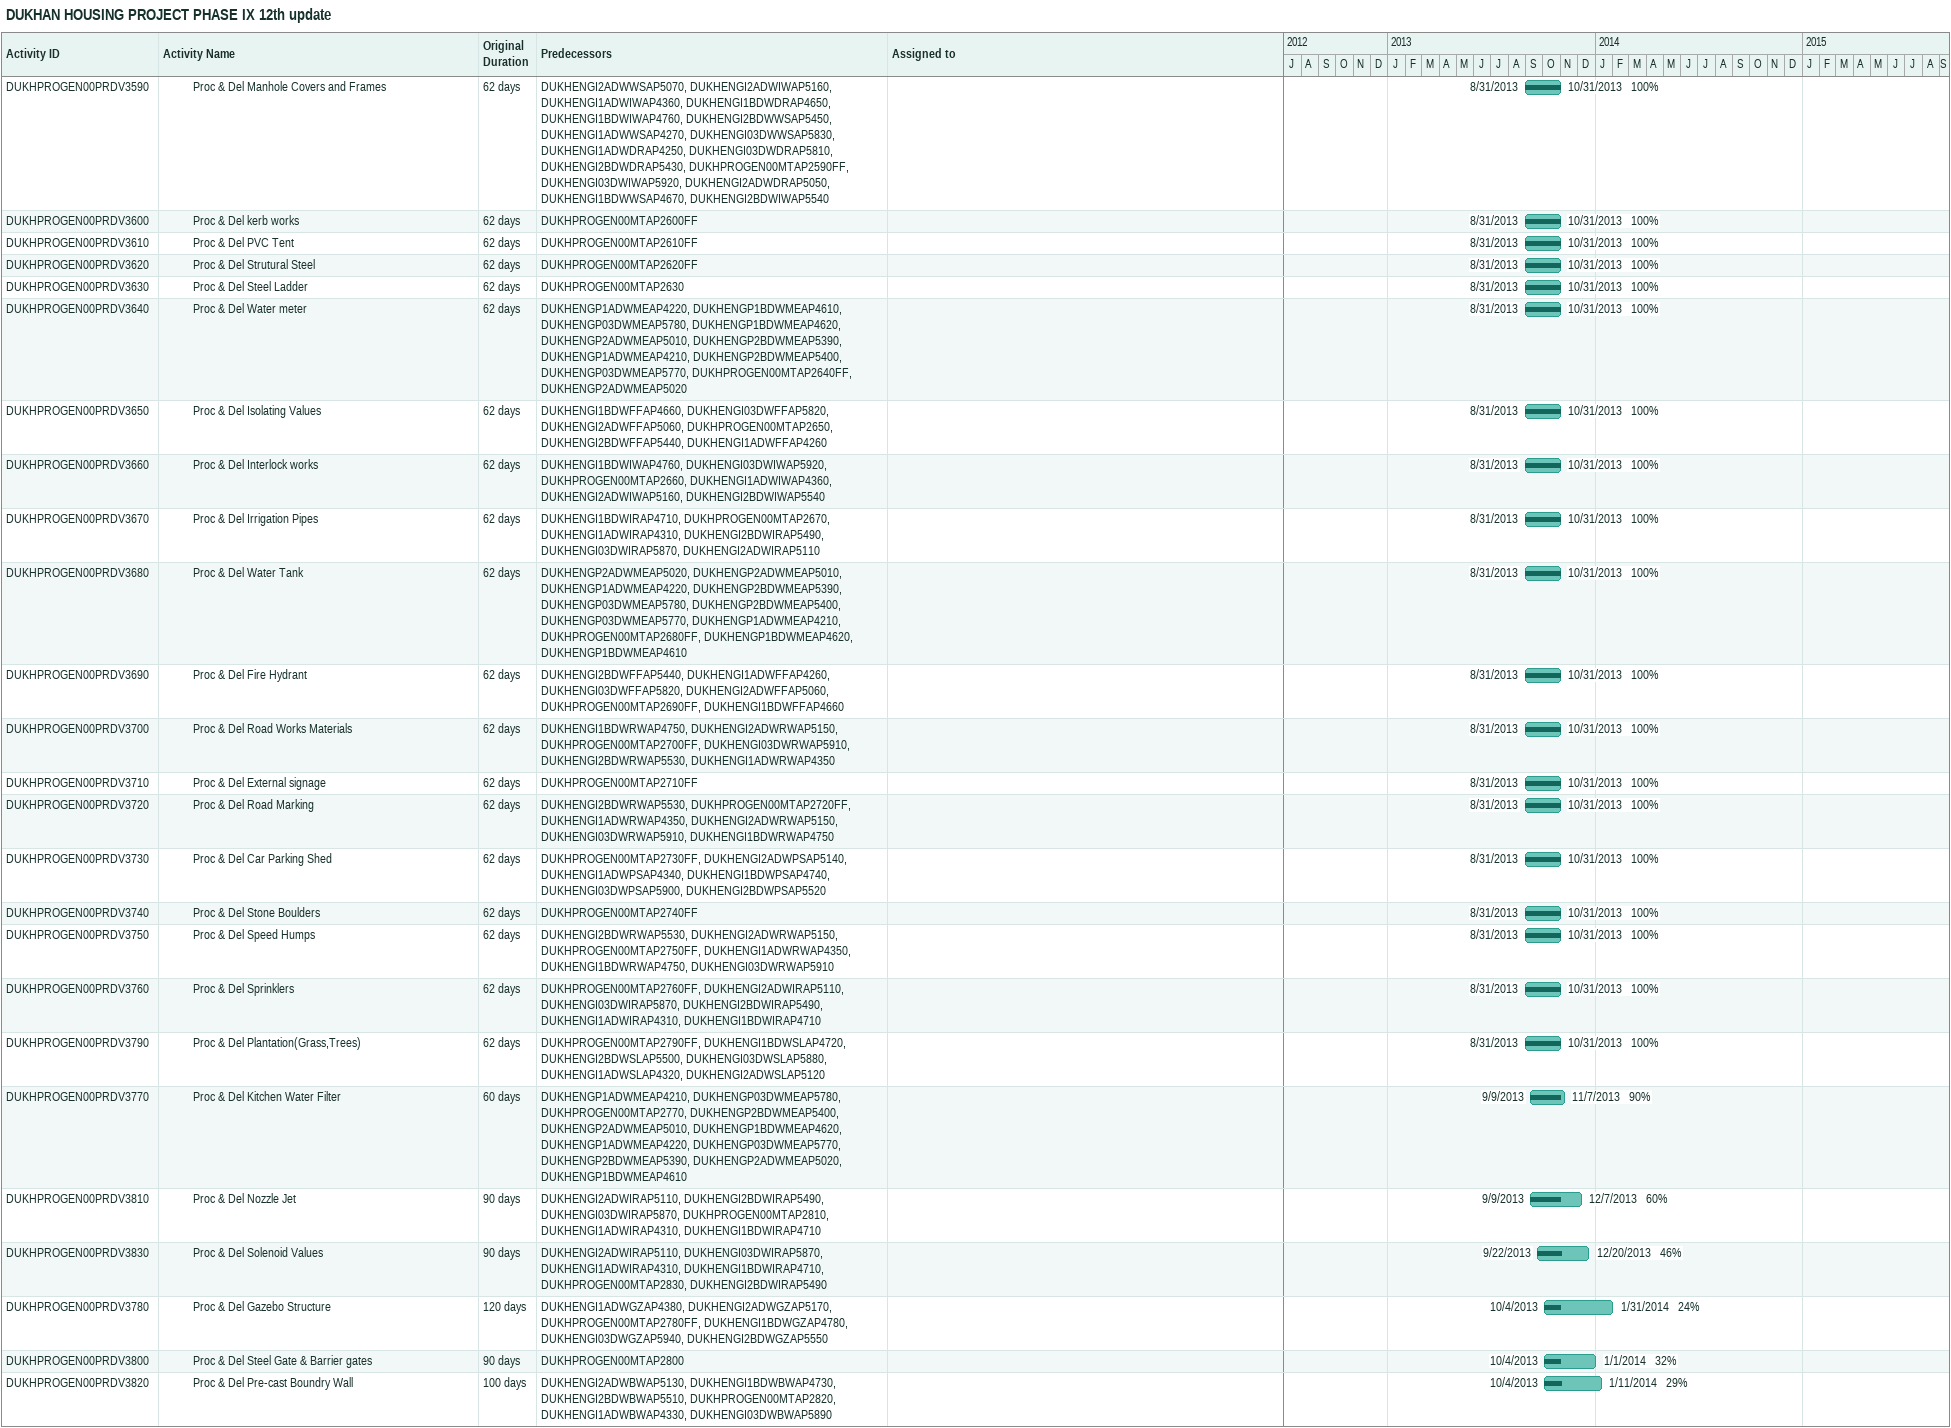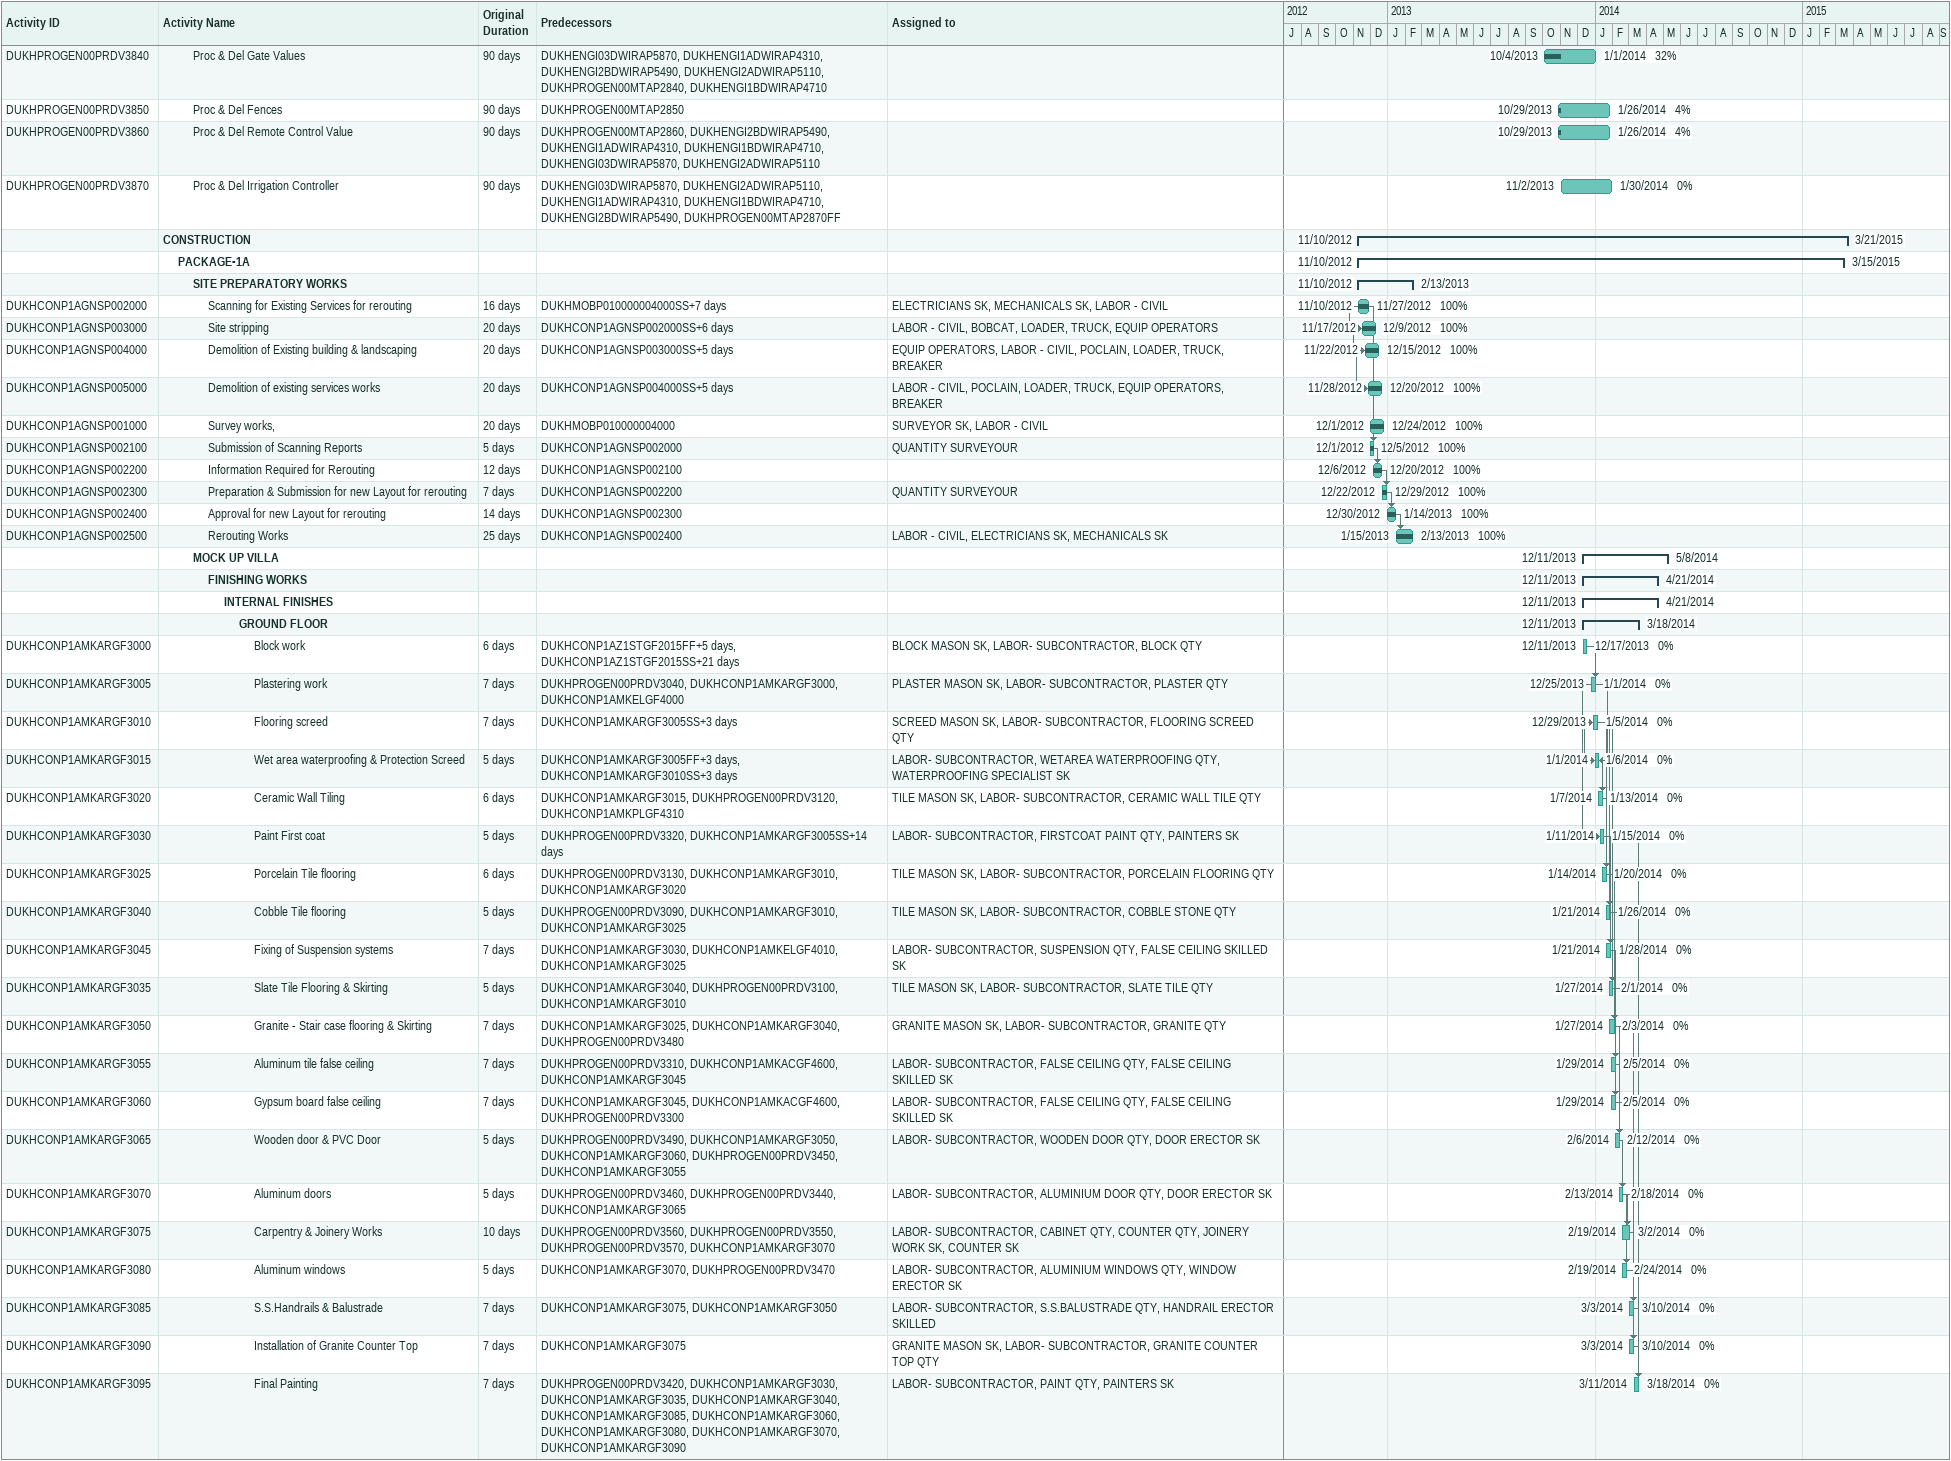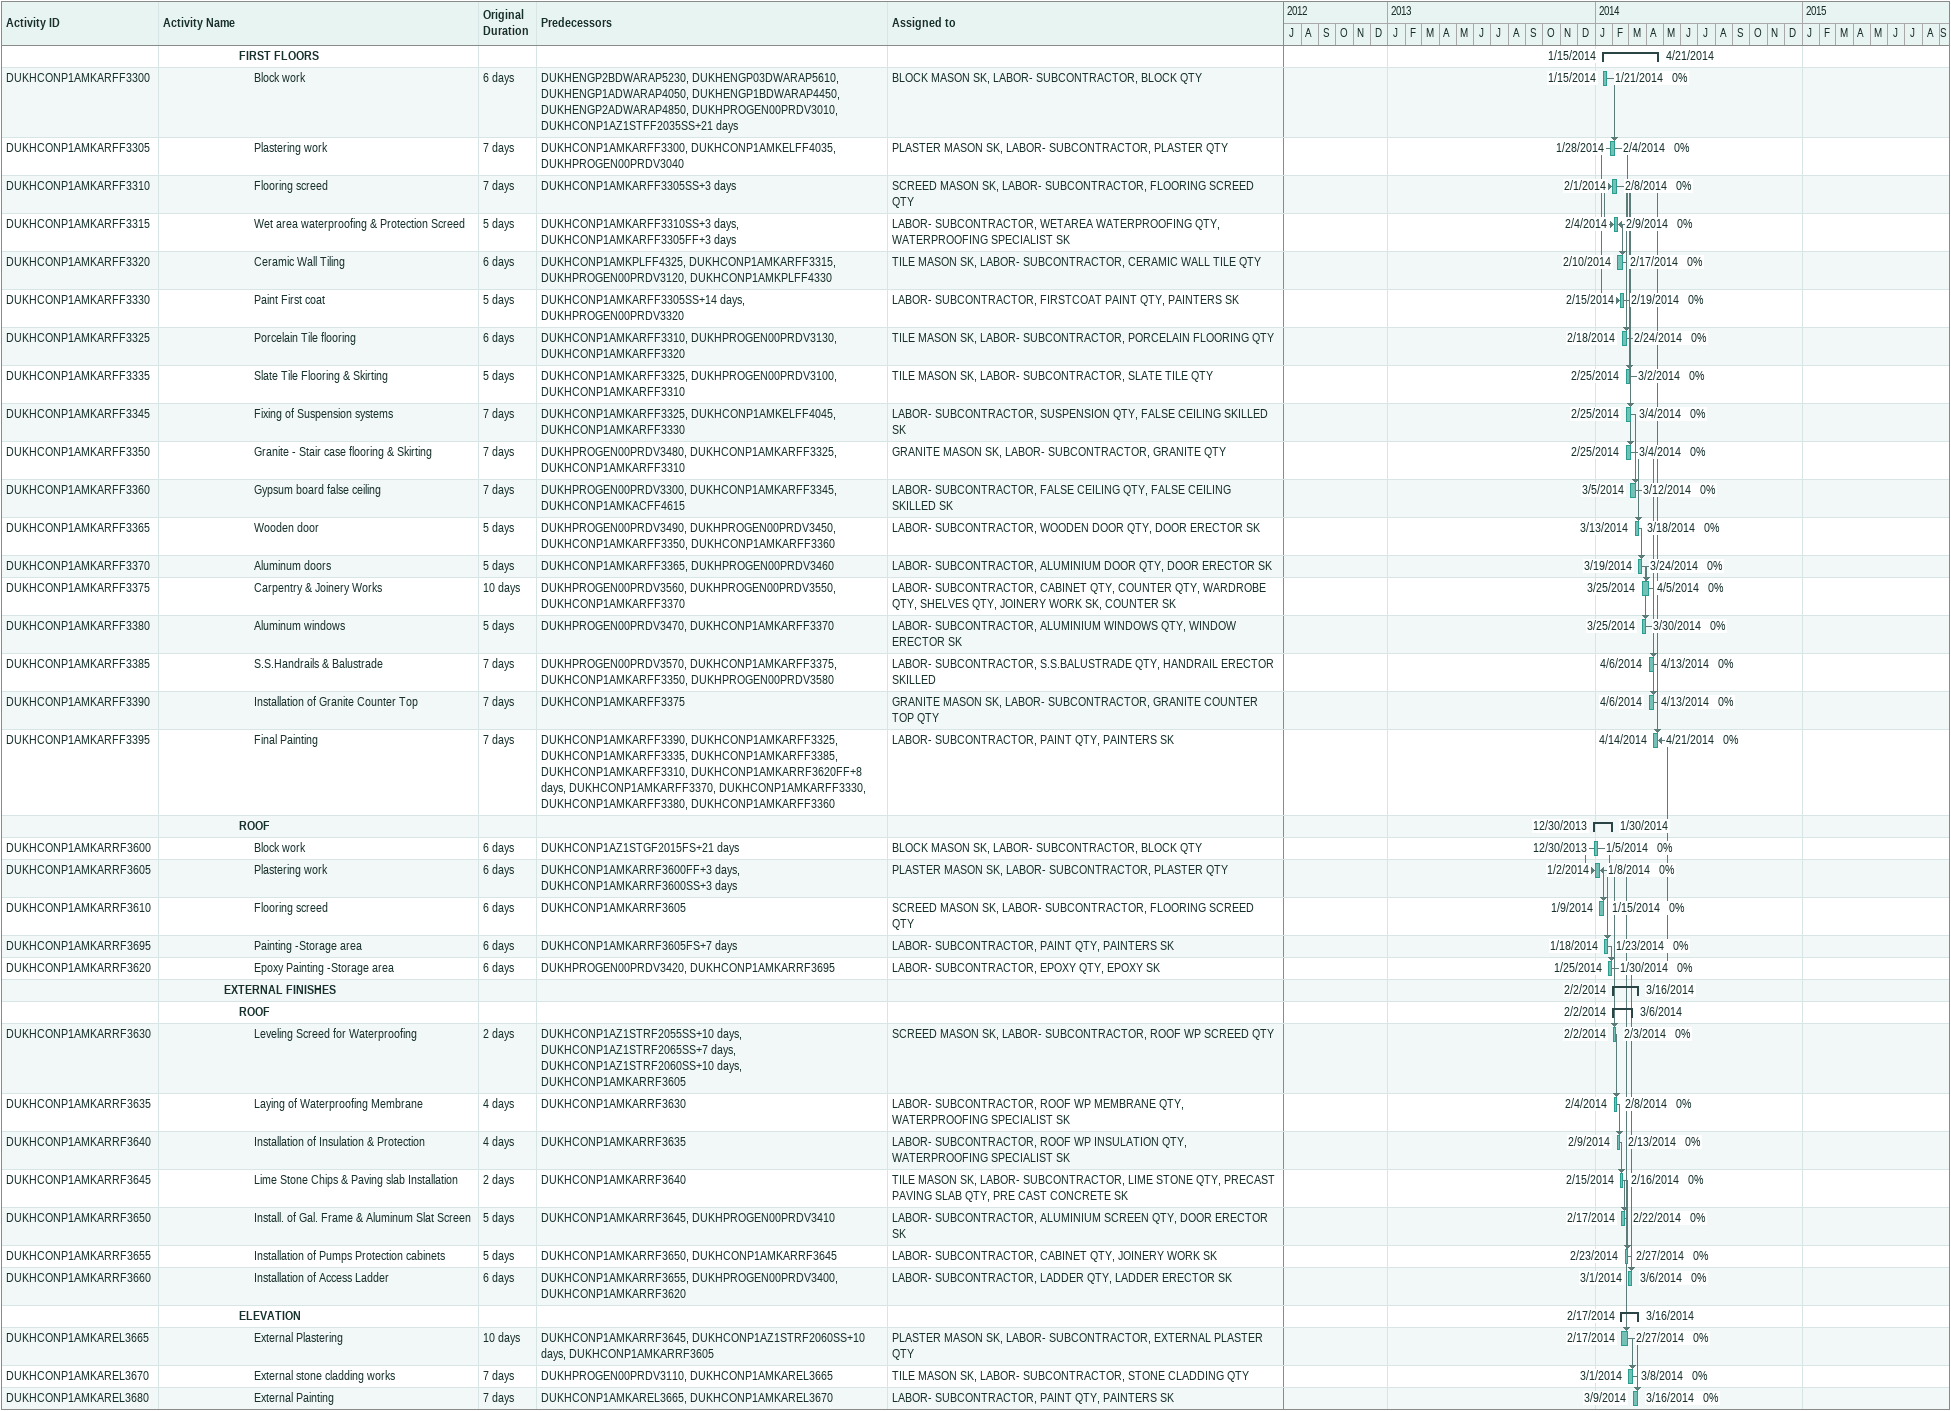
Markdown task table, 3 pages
DUKHAN HOUSING PROJECT PHASE IX 12th update

| ID | Level | Task | Original duration | Start | Finish | Predecessors | Resources | % complete |
|---|---|---|---|---|---|---|---|---|
| DUKHPROGEN00PRDV3590 | 3 | Proc & Del Manhole Covers and Frames | 62d | 2013-08-31 | 2013-10-31 | DUKHENGI2ADWWSAP5070, DUKHENGI2ADWIWAP5160, DUKHENGI1ADWIWAP4360, DUKHENGI1BDWDRAP4650, DUKHENGI1BDWIWAP4760, DUKHENGI2BDWWSAP5450, DUKHENGI1ADWWSAP4270, DUKHENGI03DWWSAP5830, DUKHENGI1ADWDRAP4250, DUKHENGI03DWDRAP5810, DUKHENGI2BDWDRAP5430, DUKHPROGEN00MTAP2590FF, DUKHENGI03DWIWAP5920, DUKHENGI2ADWDRAP5050, DUKHENGI1BDWWSAP4670, DUKHENGI2BDWIWAP5540 |  | 100 |
| DUKHPROGEN00PRDV3600 | 3 | Proc & Del kerb works | 62d | 2013-08-31 | 2013-10-31 | DUKHPROGEN00MTAP2600FF |  | 100 |
| DUKHPROGEN00PRDV3610 | 3 | Proc & Del PVC Tent | 62d | 2013-08-31 | 2013-10-31 | DUKHPROGEN00MTAP2610FF |  | 100 |
| DUKHPROGEN00PRDV3620 | 3 | Proc & Del Strutural Steel | 62d | 2013-08-31 | 2013-10-31 | DUKHPROGEN00MTAP2620FF |  | 100 |
| DUKHPROGEN00PRDV3630 | 3 | Proc & Del Steel Ladder | 62d | 2013-08-31 | 2013-10-31 | DUKHPROGEN00MTAP2630 |  | 100 |
| DUKHPROGEN00PRDV3640 | 3 | Proc & Del Water meter | 62d | 2013-08-31 | 2013-10-31 | DUKHENGP1ADWMEAP4220, DUKHENGP1BDWMEAP4610, DUKHENGP03DWMEAP5780, DUKHENGP1BDWMEAP4620, DUKHENGP2ADWMEAP5010, DUKHENGP2BDWMEAP5390, DUKHENGP1ADWMEAP4210, DUKHENGP2BDWMEAP5400, DUKHENGP03DWMEAP5770, DUKHPROGEN00MTAP2640FF, DUKHENGP2ADWMEAP5020 |  | 100 |
| DUKHPROGEN00PRDV3650 | 3 | Proc & Del Isolating Values | 62d | 2013-08-31 | 2013-10-31 | DUKHENGI1BDWFFAP4660, DUKHENGI03DWFFAP5820, DUKHENGI2ADWFFAP5060, DUKHPROGEN00MTAP2650, DUKHENGI2BDWFFAP5440, DUKHENGI1ADWFFAP4260 |  | 100 |
| DUKHPROGEN00PRDV3660 | 3 | Proc & Del Interlock works | 62d | 2013-08-31 | 2013-10-31 | DUKHENGI1BDWIWAP4760, DUKHENGI03DWIWAP5920, DUKHPROGEN00MTAP2660, DUKHENGI1ADWIWAP4360, DUKHENGI2ADWIWAP5160, DUKHENGI2BDWIWAP5540 |  | 100 |
| DUKHPROGEN00PRDV3670 | 3 | Proc & Del Irrigation Pipes | 62d | 2013-08-31 | 2013-10-31 | DUKHENGI1BDWIRAP4710, DUKHPROGEN00MTAP2670, DUKHENGI1ADWIRAP4310, DUKHENGI2BDWIRAP5490, DUKHENGI03DWIRAP5870, DUKHENGI2ADWIRAP5110 |  | 100 |
| DUKHPROGEN00PRDV3680 | 3 | Proc & Del Water Tank | 62d | 2013-08-31 | 2013-10-31 | DUKHENGP2ADWMEAP5020, DUKHENGP2ADWMEAP5010, DUKHENGP1ADWMEAP4220, DUKHENGP2BDWMEAP5390, DUKHENGP03DWMEAP5780, DUKHENGP2BDWMEAP5400, DUKHENGP03DWMEAP5770, DUKHENGP1ADWMEAP4210, DUKHPROGEN00MTAP2680FF, DUKHENGP1BDWMEAP4620, DUKHENGP1BDWMEAP4610 |  | 100 |
| DUKHPROGEN00PRDV3690 | 3 | Proc & Del Fire Hydrant | 62d | 2013-08-31 | 2013-10-31 | DUKHENGI2BDWFFAP5440, DUKHENGI1ADWFFAP4260, DUKHENGI03DWFFAP5820, DUKHENGI2ADWFFAP5060, DUKHPROGEN00MTAP2690FF, DUKHENGI1BDWFFAP4660 |  | 100 |
| DUKHPROGEN00PRDV3700 | 3 | Proc & Del Road Works Materials | 62d | 2013-08-31 | 2013-10-31 | DUKHENGI1BDWRWAP4750, DUKHENGI2ADWRWAP5150, DUKHPROGEN00MTAP2700FF, DUKHENGI03DWRWAP5910, DUKHENGI2BDWRWAP5530, DUKHENGI1ADWRWAP4350 |  | 100 |
| DUKHPROGEN00PRDV3710 | 3 | Proc & Del External signage | 62d | 2013-08-31 | 2013-10-31 | DUKHPROGEN00MTAP2710FF |  | 100 |
| DUKHPROGEN00PRDV3720 | 3 | Proc & Del Road Marking | 62d | 2013-08-31 | 2013-10-31 | DUKHENGI2BDWRWAP5530, DUKHPROGEN00MTAP2720FF, DUKHENGI1ADWRWAP4350, DUKHENGI2ADWRWAP5150, DUKHENGI03DWRWAP5910, DUKHENGI1BDWRWAP4750 |  | 100 |
| DUKHPROGEN00PRDV3730 | 3 | Proc & Del Car Parking Shed | 62d | 2013-08-31 | 2013-10-31 | DUKHPROGEN00MTAP2730FF, DUKHENGI2ADWPSAP5140, DUKHENGI1ADWPSAP4340, DUKHENGI1BDWPSAP4740, DUKHENGI03DWPSAP5900, DUKHENGI2BDWPSAP5520 |  | 100 |
| DUKHPROGEN00PRDV3740 | 3 | Proc & Del Stone Boulders | 62d | 2013-08-31 | 2013-10-31 | DUKHPROGEN00MTAP2740FF |  | 100 |
| DUKHPROGEN00PRDV3750 | 3 | Proc & Del Speed Humps | 62d | 2013-08-31 | 2013-10-31 | DUKHENGI2BDWRWAP5530, DUKHENGI2ADWRWAP5150, DUKHPROGEN00MTAP2750FF, DUKHENGI1ADWRWAP4350, DUKHENGI1BDWRWAP4750, DUKHENGI03DWRWAP5910 |  | 100 |
| DUKHPROGEN00PRDV3760 | 3 | Proc & Del Sprinklers | 62d | 2013-08-31 | 2013-10-31 | DUKHPROGEN00MTAP2760FF, DUKHENGI2ADWIRAP5110, DUKHENGI03DWIRAP5870, DUKHENGI2BDWIRAP5490, DUKHENGI1ADWIRAP4310, DUKHENGI1BDWIRAP4710 |  | 100 |
| DUKHPROGEN00PRDV3790 | 3 | Proc & Del Plantation(Grass,Trees) | 62d | 2013-08-31 | 2013-10-31 | DUKHPROGEN00MTAP2790FF, DUKHENGI1BDWSLAP4720, DUKHENGI2BDWSLAP5500, DUKHENGI03DWSLAP5880, DUKHENGI1ADWSLAP4320, DUKHENGI2ADWSLAP5120 |  | 100 |
| DUKHPROGEN00PRDV3770 | 3 | Proc & Del Kitchen Water Filter | 60d | 2013-09-09 | 2013-11-07 | DUKHENGP1ADWMEAP4210, DUKHENGP03DWMEAP5780, DUKHPROGEN00MTAP2770, DUKHENGP2BDWMEAP5400, DUKHENGP2ADWMEAP5010, DUKHENGP1BDWMEAP4620, DUKHENGP1ADWMEAP4220, DUKHENGP03DWMEAP5770, DUKHENGP2BDWMEAP5390, DUKHENGP2ADWMEAP5020, DUKHENGP1BDWMEAP4610 |  | 90 |
| DUKHPROGEN00PRDV3810 | 3 | Proc & Del Nozzle Jet | 90d | 2013-09-09 | 2013-12-07 | DUKHENGI2ADWIRAP5110, DUKHENGI2BDWIRAP5490, DUKHENGI03DWIRAP5870, DUKHPROGEN00MTAP2810, DUKHENGI1ADWIRAP4310, DUKHENGI1BDWIRAP4710 |  | 60 |
| DUKHPROGEN00PRDV3830 | 3 | Proc & Del Solenoid Values | 90d | 2013-09-22 | 2013-12-20 | DUKHENGI2ADWIRAP5110, DUKHENGI03DWIRAP5870, DUKHENGI1ADWIRAP4310, DUKHENGI1BDWIRAP4710, DUKHPROGEN00MTAP2830, DUKHENGI2BDWIRAP5490 |  | 46 |
| DUKHPROGEN00PRDV3780 | 3 | Proc & Del Gazebo Structure | 120d | 2013-10-04 | 2014-01-31 | DUKHENGI1ADWGZAP4380, DUKHENGI2ADWGZAP5170, DUKHPROGEN00MTAP2780FF, DUKHENGI1BDWGZAP4780, DUKHENGI03DWGZAP5940, DUKHENGI2BDWGZAP5550 |  | 24 |
| DUKHPROGEN00PRDV3800 | 3 | Proc & Del Steel Gate & Barrier gates | 90d | 2013-10-04 | 2014-01-01 | DUKHPROGEN00MTAP2800 |  | 32 |
| DUKHPROGEN00PRDV3820 | 3 | Proc & Del Pre-cast Boundry Wall | 100d | 2013-10-04 | 2014-01-11 | DUKHENGI2ADWBWAP5130, DUKHENGI1BDWBWAP4730, DUKHENGI2BDWBWAP5510, DUKHPROGEN00MTAP2820, DUKHENGI1ADWBWAP4330, DUKHENGI03DWBWAP5890 |  | 29 |
| DUKHPROGEN00PRDV3840 | 3 | Proc & Del Gate Values | 90d | 2013-10-04 | 2014-01-01 | DUKHENGI03DWIRAP5870, DUKHENGI1ADWIRAP4310, DUKHENGI2BDWIRAP5490, DUKHENGI2ADWIRAP5110, DUKHPROGEN00MTAP2840, DUKHENGI1BDWIRAP4710 |  | 32 |
| DUKHPROGEN00PRDV3850 | 3 | Proc & Del Fences | 90d | 2013-10-29 | 2014-01-26 | DUKHPROGEN00MTAP2850 |  | 4 |
| DUKHPROGEN00PRDV3860 | 3 | Proc & Del Remote Control Value | 90d | 2013-10-29 | 2014-01-26 | DUKHPROGEN00MTAP2860, DUKHENGI2BDWIRAP5490, DUKHENGI1ADWIRAP4310, DUKHENGI1BDWIRAP4710, DUKHENGI03DWIRAP5870, DUKHENGI2ADWIRAP5110 |  | 4 |
| DUKHPROGEN00PRDV3870 | 3 | Proc & Del Irrigation Controller | 90d | 2013-11-02 | 2014-01-30 | DUKHENGI03DWIRAP5870, DUKHENGI2ADWIRAP5110, DUKHENGI1ADWIRAP4310, DUKHENGI1BDWIRAP4710, DUKHENGI2BDWIRAP5490, DUKHPROGEN00MTAP2870FF |  | 0 |
|  | 1 | **CONSTRUCTION** |  | 2012-11-10 | 2015-03-21 |  |  |  |
|  | 2 | **PACKAGE-1A** |  | 2012-11-10 | 2015-03-15 |  |  |  |
|  | 3 | **SITE PREPARATORY WORKS** |  | 2012-11-10 | 2013-02-13 |  |  |  |
| DUKHCONP1AGNSP002000 | 4 | Scanning for Existing Services for rerouting | 16d | 2012-11-10 | 2012-11-27 | DUKHMOBP010000004000SS+7d | ELECTRICIANS SK, MECHANICALS SK, LABOR - CIVIL | 100 |
| DUKHCONP1AGNSP003000 | 4 | Site stripping | 20d | 2012-11-17 | 2012-12-09 | DUKHCONP1AGNSP002000SS+6d | LABOR - CIVIL, BOBCAT, LOADER, TRUCK, EQUIP OPERATORS | 100 |
| DUKHCONP1AGNSP004000 | 4 | Demolition of Existing building & landscaping | 20d | 2012-11-22 | 2012-12-15 | DUKHCONP1AGNSP003000SS+5d | EQUIP OPERATORS, LABOR - CIVIL, POCLAIN, LOADER, TRUCK, BREAKER | 100 |
| DUKHCONP1AGNSP005000 | 4 | Demolition of existing services works | 20d | 2012-11-28 | 2012-12-20 | DUKHCONP1AGNSP004000SS+5d | LABOR - CIVIL, POCLAIN, LOADER, TRUCK, EQUIP OPERATORS, BREAKER | 100 |
| DUKHCONP1AGNSP001000 | 4 | Survey works, | 20d | 2012-12-01 | 2012-12-24 | DUKHMOBP010000004000 | SURVEYOR SK, LABOR - CIVIL | 100 |
| DUKHCONP1AGNSP002100 | 4 | Submission of Scanning Reports | 5d | 2012-12-01 | 2012-12-05 | DUKHCONP1AGNSP002000 | QUANTITY SURVEYOUR | 100 |
| DUKHCONP1AGNSP002200 | 4 | Information Required for Rerouting | 12d | 2012-12-06 | 2012-12-20 | DUKHCONP1AGNSP002100 |  | 100 |
| DUKHCONP1AGNSP002300 | 4 | Preparation & Submission for new Layout for rerouting | 7d | 2012-12-22 | 2012-12-29 | DUKHCONP1AGNSP002200 | QUANTITY SURVEYOUR | 100 |
| DUKHCONP1AGNSP002400 | 4 | Approval for new Layout for rerouting | 14d | 2012-12-30 | 2013-01-14 | DUKHCONP1AGNSP002300 |  | 100 |
| DUKHCONP1AGNSP002500 | 4 | Rerouting Works | 25d | 2013-01-15 | 2013-02-13 | DUKHCONP1AGNSP002400 | LABOR - CIVIL, ELECTRICIANS SK, MECHANICALS SK | 100 |
|  | 3 | **MOCK UP VILLA** |  | 2013-12-11 | 2014-05-08 |  |  |  |
|  | 4 | **FINISHING WORKS** |  | 2013-12-11 | 2014-04-21 |  |  |  |
|  | 5 | **INTERNAL FINISHES** |  | 2013-12-11 | 2014-04-21 |  |  |  |
|  | 6 | **GROUND FLOOR** |  | 2013-12-11 | 2014-03-18 |  |  |  |
| DUKHCONP1AMKARGF3000 | 7 | Block work | 6d | 2013-12-11 | 2013-12-17 | DUKHCONP1AZ1STGF2015FF+5d, DUKHCONP1AZ1STGF2015SS+21d | BLOCK MASON SK, LABOR- SUBCONTRACTOR, BLOCK QTY | 0 |
| DUKHCONP1AMKARGF3005 | 7 | Plastering work | 7d | 2013-12-25 | 2014-01-01 | DUKHPROGEN00PRDV3040, DUKHCONP1AMKARGF3000, DUKHCONP1AMKELGF4000 | PLASTER MASON SK, LABOR- SUBCONTRACTOR, PLASTER QTY | 0 |
| DUKHCONP1AMKARGF3010 | 7 | Flooring screed | 7d | 2013-12-29 | 2014-01-05 | DUKHCONP1AMKARGF3005SS+3d | SCREED MASON SK, LABOR- SUBCONTRACTOR, FLOORING SCREED QTY | 0 |
| DUKHCONP1AMKARGF3015 | 7 | Wet area waterproofing & Protection Screed | 5d | 2014-01-01 | 2014-01-06 | DUKHCONP1AMKARGF3005FF+3d, DUKHCONP1AMKARGF3010SS+3d | LABOR- SUBCONTRACTOR, WETAREA WATERPROOFING QTY, WATERPROOFING SPECIALIST SK | 0 |
| DUKHCONP1AMKARGF3020 | 7 | Ceramic Wall Tiling | 6d | 2014-01-07 | 2014-01-13 | DUKHCONP1AMKARGF3015, DUKHPROGEN00PRDV3120, DUKHCONP1AMKPLGF4310 | TILE MASON SK, LABOR- SUBCONTRACTOR, CERAMIC WALL TILE QTY | 0 |
| DUKHCONP1AMKARGF3030 | 7 | Paint First coat | 5d | 2014-01-11 | 2014-01-15 | DUKHPROGEN00PRDV3320, DUKHCONP1AMKARGF3005SS+14d | LABOR- SUBCONTRACTOR, FIRSTCOAT PAINT QTY, PAINTERS SK | 0 |
| DUKHCONP1AMKARGF3025 | 7 | Porcelain Tile flooring | 6d | 2014-01-14 | 2014-01-20 | DUKHPROGEN00PRDV3130, DUKHCONP1AMKARGF3010, DUKHCONP1AMKARGF3020 | TILE MASON SK, LABOR- SUBCONTRACTOR, PORCELAIN FLOORING QTY | 0 |
| DUKHCONP1AMKARGF3040 | 7 | Cobble Tile flooring | 5d | 2014-01-21 | 2014-01-26 | DUKHPROGEN00PRDV3090, DUKHCONP1AMKARGF3010, DUKHCONP1AMKARGF3025 | TILE MASON SK, LABOR- SUBCONTRACTOR, COBBLE STONE QTY | 0 |
| DUKHCONP1AMKARGF3045 | 7 | Fixing of Suspension systems | 7d | 2014-01-21 | 2014-01-28 | DUKHCONP1AMKARGF3030, DUKHCONP1AMKELGF4010, DUKHCONP1AMKARGF3025 | LABOR- SUBCONTRACTOR, SUSPENSION QTY, FALSE CEILING SKILLED SK | 0 |
| DUKHCONP1AMKARGF3035 | 7 | Slate Tile Flooring & Skirting | 5d | 2014-01-27 | 2014-02-01 | DUKHCONP1AMKARGF3040, DUKHPROGEN00PRDV3100, DUKHCONP1AMKARGF3010 | TILE MASON SK, LABOR- SUBCONTRACTOR, SLATE TILE QTY | 0 |
| DUKHCONP1AMKARGF3050 | 7 | Granite - Stair case flooring & Skirting | 7d | 2014-01-27 | 2014-02-03 | DUKHCONP1AMKARGF3025, DUKHCONP1AMKARGF3040, DUKHPROGEN00PRDV3480 | GRANITE MASON SK, LABOR- SUBCONTRACTOR, GRANITE QTY | 0 |
| DUKHCONP1AMKARGF3055 | 7 | Aluminum tile false ceiling | 7d | 2014-01-29 | 2014-02-05 | DUKHPROGEN00PRDV3310, DUKHCONP1AMKACGF4600, DUKHCONP1AMKARGF3045 | LABOR- SUBCONTRACTOR, FALSE CEILING QTY, FALSE CEILING SKILLED SK | 0 |
| DUKHCONP1AMKARGF3060 | 7 | Gypsum board false ceiling | 7d | 2014-01-29 | 2014-02-05 | DUKHCONP1AMKARGF3045, DUKHCONP1AMKACGF4600, DUKHPROGEN00PRDV3300 | LABOR- SUBCONTRACTOR, FALSE CEILING QTY, FALSE CEILING SKILLED SK | 0 |
| DUKHCONP1AMKARGF3065 | 7 | Wooden door & PVC Door | 5d | 2014-02-06 | 2014-02-12 | DUKHPROGEN00PRDV3490, DUKHCONP1AMKARGF3050, DUKHCONP1AMKARGF3060, DUKHPROGEN00PRDV3450, DUKHCONP1AMKARGF3055 | LABOR- SUBCONTRACTOR, WOODEN DOOR QTY, DOOR ERECTOR SK | 0 |
| DUKHCONP1AMKARGF3070 | 7 | Aluminum doors | 5d | 2014-02-13 | 2014-02-18 | DUKHPROGEN00PRDV3460, DUKHPROGEN00PRDV3440, DUKHCONP1AMKARGF3065 | LABOR- SUBCONTRACTOR, ALUMINIUM DOOR QTY, DOOR ERECTOR SK | 0 |
| DUKHCONP1AMKARGF3075 | 7 | Carpentry & Joinery Works | 10d | 2014-02-19 | 2014-03-02 | DUKHPROGEN00PRDV3560, DUKHPROGEN00PRDV3550, DUKHPROGEN00PRDV3570, DUKHCONP1AMKARGF3070 | LABOR- SUBCONTRACTOR, CABINET QTY, COUNTER QTY, JOINERY WORK SK, COUNTER SK | 0 |
| DUKHCONP1AMKARGF3080 | 7 | Aluminum windows | 5d | 2014-02-19 | 2014-02-24 | DUKHCONP1AMKARGF3070, DUKHPROGEN00PRDV3470 | LABOR- SUBCONTRACTOR, ALUMINIUM WINDOWS QTY, WINDOW ERECTOR SK | 0 |
| DUKHCONP1AMKARGF3085 | 7 | S.S.Handrails & Balustrade | 7d | 2014-03-03 | 2014-03-10 | DUKHCONP1AMKARGF3075, DUKHCONP1AMKARGF3050 | LABOR- SUBCONTRACTOR, S.S.BALUSTRADE QTY, HANDRAIL ERECTOR SKILLED | 0 |
| DUKHCONP1AMKARGF3090 | 7 | Installation of Granite Counter Top | 7d | 2014-03-03 | 2014-03-10 | DUKHCONP1AMKARGF3075 | GRANITE MASON SK, LABOR- SUBCONTRACTOR, GRANITE COUNTER TOP QTY | 0 |
| DUKHCONP1AMKARGF3095 | 7 | Final Painting | 7d | 2014-03-11 | 2014-03-18 | DUKHPROGEN00PRDV3420, DUKHCONP1AMKARGF3030, DUKHCONP1AMKARGF3035, DUKHCONP1AMKARGF3040, DUKHCONP1AMKARGF3085, DUKHCONP1AMKARGF3060, DUKHCONP1AMKARGF3080, DUKHCONP1AMKARGF3070, DUKHCONP1AMKARGF3090 | LABOR- SUBCONTRACTOR, PAINT QTY, PAINTERS SK | 0 |
|  | 6 | **FIRST FLOORS** |  | 2014-01-15 | 2014-04-21 |  |  |  |
| DUKHCONP1AMKARFF3300 | 7 | Block work | 6d | 2014-01-15 | 2014-01-21 | DUKHENGP2BDWARAP5230, DUKHENGP03DWARAP5610, DUKHENGP1ADWARAP4050, DUKHENGP1BDWARAP4450, DUKHENGP2ADWARAP4850, DUKHPROGEN00PRDV3010, DUKHCONP1AZ1STFF2035SS+21d | BLOCK MASON SK, LABOR- SUBCONTRACTOR, BLOCK QTY | 0 |
| DUKHCONP1AMKARFF3305 | 7 | Plastering work | 7d | 2014-01-28 | 2014-02-04 | DUKHCONP1AMKARFF3300, DUKHCONP1AMKELFF4035, DUKHPROGEN00PRDV3040 | PLASTER MASON SK, LABOR- SUBCONTRACTOR, PLASTER QTY | 0 |
| DUKHCONP1AMKARFF3310 | 7 | Flooring screed | 7d | 2014-02-01 | 2014-02-08 | DUKHCONP1AMKARFF3305SS+3d | SCREED MASON SK, LABOR- SUBCONTRACTOR, FLOORING SCREED QTY | 0 |
| DUKHCONP1AMKARFF3315 | 7 | Wet area waterproofing & Protection Screed | 5d | 2014-02-04 | 2014-02-09 | DUKHCONP1AMKARFF3310SS+3d, DUKHCONP1AMKARFF3305FF+3d | LABOR- SUBCONTRACTOR, WETAREA WATERPROOFING QTY, WATERPROOFING SPECIALIST SK | 0 |
| DUKHCONP1AMKARFF3320 | 7 | Ceramic Wall Tiling | 6d | 2014-02-10 | 2014-02-17 | DUKHCONP1AMKPLFF4325, DUKHCONP1AMKARFF3315, DUKHPROGEN00PRDV3120, DUKHCONP1AMKPLFF4330 | TILE MASON SK, LABOR- SUBCONTRACTOR, CERAMIC WALL TILE QTY | 0 |
| DUKHCONP1AMKARFF3330 | 7 | Paint First coat | 5d | 2014-02-15 | 2014-02-19 | DUKHCONP1AMKARFF3305SS+14d, DUKHPROGEN00PRDV3320 | LABOR- SUBCONTRACTOR, FIRSTCOAT PAINT QTY, PAINTERS SK | 0 |
| DUKHCONP1AMKARFF3325 | 7 | Porcelain Tile flooring | 6d | 2014-02-18 | 2014-02-24 | DUKHCONP1AMKARFF3310, DUKHPROGEN00PRDV3130, DUKHCONP1AMKARFF3320 | TILE MASON SK, LABOR- SUBCONTRACTOR, PORCELAIN FLOORING QTY | 0 |
| DUKHCONP1AMKARFF3335 | 7 | Slate Tile Flooring & Skirting | 5d | 2014-02-25 | 2014-03-02 | DUKHCONP1AMKARFF3325, DUKHPROGEN00PRDV3100, DUKHCONP1AMKARFF3310 | TILE MASON SK, LABOR- SUBCONTRACTOR, SLATE TILE QTY | 0 |
| DUKHCONP1AMKARFF3345 | 7 | Fixing of Suspension systems | 7d | 2014-02-25 | 2014-03-04 | DUKHCONP1AMKARFF3325, DUKHCONP1AMKELFF4045, DUKHCONP1AMKARFF3330 | LABOR- SUBCONTRACTOR, SUSPENSION QTY, FALSE CEILING SKILLED SK | 0 |
| DUKHCONP1AMKARFF3350 | 7 | Granite - Stair case flooring & Skirting | 7d | 2014-02-25 | 2014-03-04 | DUKHPROGEN00PRDV3480, DUKHCONP1AMKARFF3325, DUKHCONP1AMKARFF3310 | GRANITE MASON SK, LABOR- SUBCONTRACTOR, GRANITE QTY | 0 |
| DUKHCONP1AMKARFF3360 | 7 | Gypsum board false ceiling | 7d | 2014-03-05 | 2014-03-12 | DUKHPROGEN00PRDV3300, DUKHCONP1AMKARFF3345, DUKHCONP1AMKACFF4615 | LABOR- SUBCONTRACTOR, FALSE CEILING QTY, FALSE CEILING SKILLED SK | 0 |
| DUKHCONP1AMKARFF3365 | 7 | Wooden door | 5d | 2014-03-13 | 2014-03-18 | DUKHPROGEN00PRDV3490, DUKHPROGEN00PRDV3450, DUKHCONP1AMKARFF3350, DUKHCONP1AMKARFF3360 | LABOR- SUBCONTRACTOR, WOODEN DOOR QTY, DOOR ERECTOR SK | 0 |
| DUKHCONP1AMKARFF3370 | 7 | Aluminum doors | 5d | 2014-03-19 | 2014-03-24 | DUKHCONP1AMKARFF3365, DUKHPROGEN00PRDV3460 | LABOR- SUBCONTRACTOR, ALUMINIUM DOOR QTY, DOOR ERECTOR SK | 0 |
| DUKHCONP1AMKARFF3375 | 7 | Carpentry & Joinery Works | 10d | 2014-03-25 | 2014-04-05 | DUKHPROGEN00PRDV3560, DUKHPROGEN00PRDV3550, DUKHCONP1AMKARFF3370 | LABOR- SUBCONTRACTOR, CABINET QTY, COUNTER QTY, WARDROBE QTY, SHELVES QTY, JOINERY WORK SK, COUNTER SK | 0 |
| DUKHCONP1AMKARFF3380 | 7 | Aluminum windows | 5d | 2014-03-25 | 2014-03-30 | DUKHPROGEN00PRDV3470, DUKHCONP1AMKARFF3370 | LABOR- SUBCONTRACTOR, ALUMINIUM WINDOWS QTY, WINDOW ERECTOR SK | 0 |
| DUKHCONP1AMKARFF3385 | 7 | S.S.Handrails & Balustrade | 7d | 2014-04-06 | 2014-04-13 | DUKHPROGEN00PRDV3570, DUKHCONP1AMKARFF3375, DUKHCONP1AMKARFF3350, DUKHPROGEN00PRDV3580 | LABOR- SUBCONTRACTOR, S.S.BALUSTRADE QTY, HANDRAIL ERECTOR SKILLED | 0 |
| DUKHCONP1AMKARFF3390 | 7 | Installation of Granite Counter Top | 7d | 2014-04-06 | 2014-04-13 | DUKHCONP1AMKARFF3375 | GRANITE MASON SK, LABOR- SUBCONTRACTOR, GRANITE COUNTER TOP QTY | 0 |
| DUKHCONP1AMKARFF3395 | 7 | Final Painting | 7d | 2014-04-14 | 2014-04-21 | DUKHCONP1AMKARFF3390, DUKHCONP1AMKARFF3325, DUKHCONP1AMKARFF3335, DUKHCONP1AMKARFF3385, DUKHCONP1AMKARFF3310, DUKHCONP1AMKARRF3620FF+8d, DUKHCONP1AMKARFF3370, DUKHCONP1AMKARFF3330, DUKHCONP1AMKARFF3380, DUKHCONP1AMKARFF3360 | LABOR- SUBCONTRACTOR, PAINT QTY, PAINTERS SK | 0 |
|  | 6 | **ROOF** |  | 2013-12-30 | 2014-01-30 |  |  |  |
| DUKHCONP1AMKARRF3600 | 7 | Block work | 6d | 2013-12-30 | 2014-01-05 | DUKHCONP1AZ1STGF2015FS+21d | BLOCK MASON SK, LABOR- SUBCONTRACTOR, BLOCK QTY | 0 |
| DUKHCONP1AMKARRF3605 | 7 | Plastering work | 6d | 2014-01-02 | 2014-01-08 | DUKHCONP1AMKARRF3600FF+3d, DUKHCONP1AMKARRF3600SS+3d | PLASTER MASON SK, LABOR- SUBCONTRACTOR, PLASTER QTY | 0 |
| DUKHCONP1AMKARRF3610 | 7 | Flooring screed | 6d | 2014-01-09 | 2014-01-15 | DUKHCONP1AMKARRF3605 | SCREED MASON SK, LABOR- SUBCONTRACTOR, FLOORING SCREED QTY | 0 |
| DUKHCONP1AMKARRF3695 | 7 | Painting -Storage area | 6d | 2014-01-18 | 2014-01-23 | DUKHCONP1AMKARRF3605FS+7d | LABOR- SUBCONTRACTOR, PAINT QTY, PAINTERS SK | 0 |
| DUKHCONP1AMKARRF3620 | 7 | Epoxy Painting -Storage area | 6d | 2014-01-25 | 2014-01-30 | DUKHPROGEN00PRDV3420, DUKHCONP1AMKARRF3695 | LABOR- SUBCONTRACTOR, EPOXY QTY, EPOXY SK | 0 |
|  | 5 | **EXTERNAL FINISHES** |  | 2014-02-02 | 2014-03-16 |  |  |  |
|  | 6 | **ROOF** |  | 2014-02-02 | 2014-03-06 |  |  |  |
| DUKHCONP1AMKARRF3630 | 7 | Leveling Screed for Waterproofing | 2d | 2014-02-02 | 2014-02-03 | DUKHCONP1AZ1STRF2055SS+10d, DUKHCONP1AZ1STRF2065SS+7d, DUKHCONP1AZ1STRF2060SS+10d, DUKHCONP1AMKARRF3605 | SCREED MASON SK, LABOR- SUBCONTRACTOR, ROOF WP SCREED QTY | 0 |
| DUKHCONP1AMKARRF3635 | 7 | Laying of Waterproofing Membrane | 4d | 2014-02-04 | 2014-02-08 | DUKHCONP1AMKARRF3630 | LABOR- SUBCONTRACTOR, ROOF WP MEMBRANE QTY, WATERPROOFING SPECIALIST SK | 0 |
| DUKHCONP1AMKARRF3640 | 7 | Installation of Insulation & Protection | 4d | 2014-02-09 | 2014-02-13 | DUKHCONP1AMKARRF3635 | LABOR- SUBCONTRACTOR, ROOF WP INSULATION QTY, WATERPROOFING SPECIALIST SK | 0 |
| DUKHCONP1AMKARRF3645 | 7 | Lime Stone Chips & Paving slab Installation | 2d | 2014-02-15 | 2014-02-16 | DUKHCONP1AMKARRF3640 | TILE MASON SK, LABOR- SUBCONTRACTOR, LIME STONE QTY, PRECAST PAVING SLAB QTY, PRE CAST CONCRETE SK | 0 |
| DUKHCONP1AMKARRF3650 | 7 | Install. of Gal. Frame & Aluminum Slat Screen | 5d | 2014-02-17 | 2014-02-22 | DUKHCONP1AMKARRF3645, DUKHPROGEN00PRDV3410 | LABOR- SUBCONTRACTOR, ALUMINIUM SCREEN QTY, DOOR ERECTOR SK | 0 |
| DUKHCONP1AMKARRF3655 | 7 | Installation of Pumps Protection cabinets | 5d | 2014-02-23 | 2014-02-27 | DUKHCONP1AMKARRF3650, DUKHCONP1AMKARRF3645 | LABOR- SUBCONTRACTOR, CABINET QTY, JOINERY WORK SK | 0 |
| DUKHCONP1AMKARRF3660 | 7 | Installation of Access Ladder | 6d | 2014-03-01 | 2014-03-06 | DUKHCONP1AMKARRF3655, DUKHPROGEN00PRDV3400, DUKHCONP1AMKARRF3620 | LABOR- SUBCONTRACTOR, LADDER QTY, LADDER ERECTOR SK | 0 |
|  | 6 | **ELEVATION** |  | 2014-02-17 | 2014-03-16 |  |  |  |
| DUKHCONP1AMKAREL3665 | 7 | External Plastering | 10d | 2014-02-17 | 2014-02-27 | DUKHCONP1AMKARRF3645, DUKHCONP1AZ1STRF2060SS+10d, DUKHCONP1AMKARRF3605 | PLASTER MASON SK, LABOR- SUBCONTRACTOR, EXTERNAL PLASTER QTY | 0 |
| DUKHCONP1AMKAREL3670 | 7 | External stone cladding works | 7d | 2014-03-01 | 2014-03-08 | DUKHPROGEN00PRDV3110, DUKHCONP1AMKAREL3665 | TILE MASON SK, LABOR- SUBCONTRACTOR, STONE CLADDING QTY | 0 |
| DUKHCONP1AMKAREL3680 | 7 | External Painting | 7d | 2014-03-09 | 2014-03-16 | DUKHCONP1AMKAREL3665, DUKHCONP1AMKAREL3670 | LABOR- SUBCONTRACTOR, PAINT QTY, PAINTERS SK | 0 |
